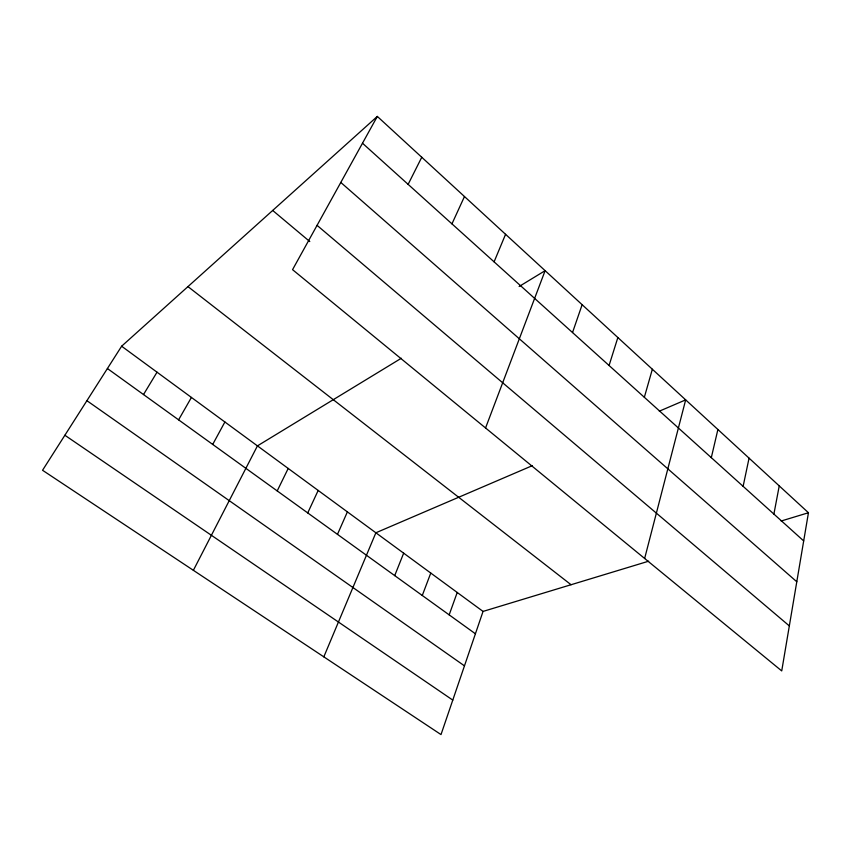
<?xml version="1.0" encoding="UTF-8"?>
<svg xmlns="http://www.w3.org/2000/svg" width="851" height="851" viewBox="0 0 851 851"><rect width="100%" height="100%" fill="white"/><g stroke="black" fill="none" stroke-linecap="round" stroke-linejoin="round"><path stroke-width="1.28" d="M808.45 512.738L781.729 670.918L292.553 269.661L377.323 116.417L808.45 512.738L781.165 521.014M773.899 514.078L779.239 485.889M743.125 486.336L749.061 458.146M711.308 457.657L717.893 429.5M644.643 558.469L685.672 399.874L659.323 411.182M644.345 397.289L652.345 369.238M609.071 365.494L617.858 337.528M648.632 561.203L483.049 611.422L441.009 734.583L42.55 470.273L121.629 346.219L377.323 116.417M572.521 332.55L582.137 304.69M449.168 614.869L457.221 592.466M485.559 427.979L545.119 270.671L519.131 286.5M422.277 595.487L430.766 573.063M394.715 575.616L403.661 553.171M494.091 261.853L505.568 234.302M323.827 656.855L375.876 532.779L532.258 465.699M337.475 534.354L347.389 511.876M451.955 223.866L464.476 196.528M307.732 512.919L318.178 490.442M277.213 490.921L288.202 468.444M408.129 184.359L421.756 157.265M193.368 570.319L257.438 445.871L401.321 358.25M212.707 444.424L224.887 421.99M178.593 419.841L191.422 397.438M143.511 394.556L157.02 372.185M64.878 435.255L452.785 700.107M86.908 400.693L464.465 665.854M107.407 368.526L475.411 633.782M121.629 346.219L483.049 611.422M187.954 286.606L571.064 584.733M272.692 210.452L309.785 241.556M317.061 225.345L789.334 625.91M340.794 182.433L796.791 581.765M362.494 143.223L803.684 540.928"/></g></svg>
